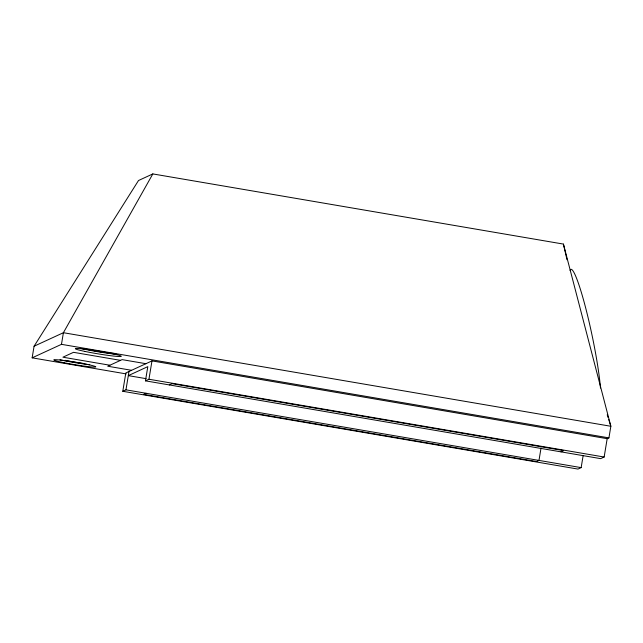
<?xml version="1.0" encoding="UTF-8"?>
<svg xmlns="http://www.w3.org/2000/svg" width="643" height="643" viewBox="0 0 643 643"><rect width="100%" height="100%" fill="white"/><g stroke="black" fill="none" stroke-linecap="round" stroke-linejoin="round"><path stroke-width="0.96" d="M126.197 373.913L32.15 357.838L34.071 346.223L138.494 180.53L152.833 173.923L563.421 244.083L610.85 426.269L608.929 437.883L607.177 438.687L151.981 360.9L125.827 372.948L122.789 391.29L577.985 469.077L581.151 467.622L583.113 455.774M32.15 357.838L61.479 344.335L63.4 332.712L152.833 173.923M122.789 391.29L125.956 389.835L128.994 371.493M607.177 438.687L604.147 457.028L600.65 458.636L145.455 380.849L147.802 366.639L128.311 375.625L146.09 378.663M145.455 380.849L148.943 379.241L151.981 360.9M541.02 448.099L538.987 460.412L536.575 461.521L143.638 394.376L146.041 393.267M34.071 346.223L63.4 332.712L610.85 426.269L608.744 419.59M169.294 384.924L172.019 383.67L563.702 450.606L560.977 451.86M61.479 344.335L608.929 437.883M145.913 363.697L122.09 359.63L107.751 366.229L131.574 370.304M120.506 360.353L73.503 352.324L62.91 357.203L109.913 365.232M148.943 379.241L604.147 457.028M125.956 389.835L581.151 467.622M607.233 414.815L608.141 417.677M563.421 244.083L566.997 259.716M89.779 364.71A21.356 1.27 9.4 0 1 59.992 359.775M83.188 363.391A14.138 0.836 9.4 0 1 65.088 360.313M116.648 354.317A23.301 1.382 9.4 0 1 80.914 348.442M114.028 353.457A17.257 1.021 9.4 0 1 85.519 348.972M570.044 270.398A68.737 7.057 78.1 0 1 585.685 307.989A68.737 7.057 78.1 0 1 600.482 388.01M63.978 362.708A21.356 1.27 9.4 0 0 95.783 366.864A21.356 1.27 9.4 0 0 64.38 360.554A21.356 1.27 9.4 0 0 63.978 362.708M84.964 351.432A23.301 1.382 9.4 0 0 121.214 356.407A23.301 1.382 9.4 0 0 88.822 349.655A23.301 1.382 9.4 0 0 84.964 351.432"/></g></svg>
